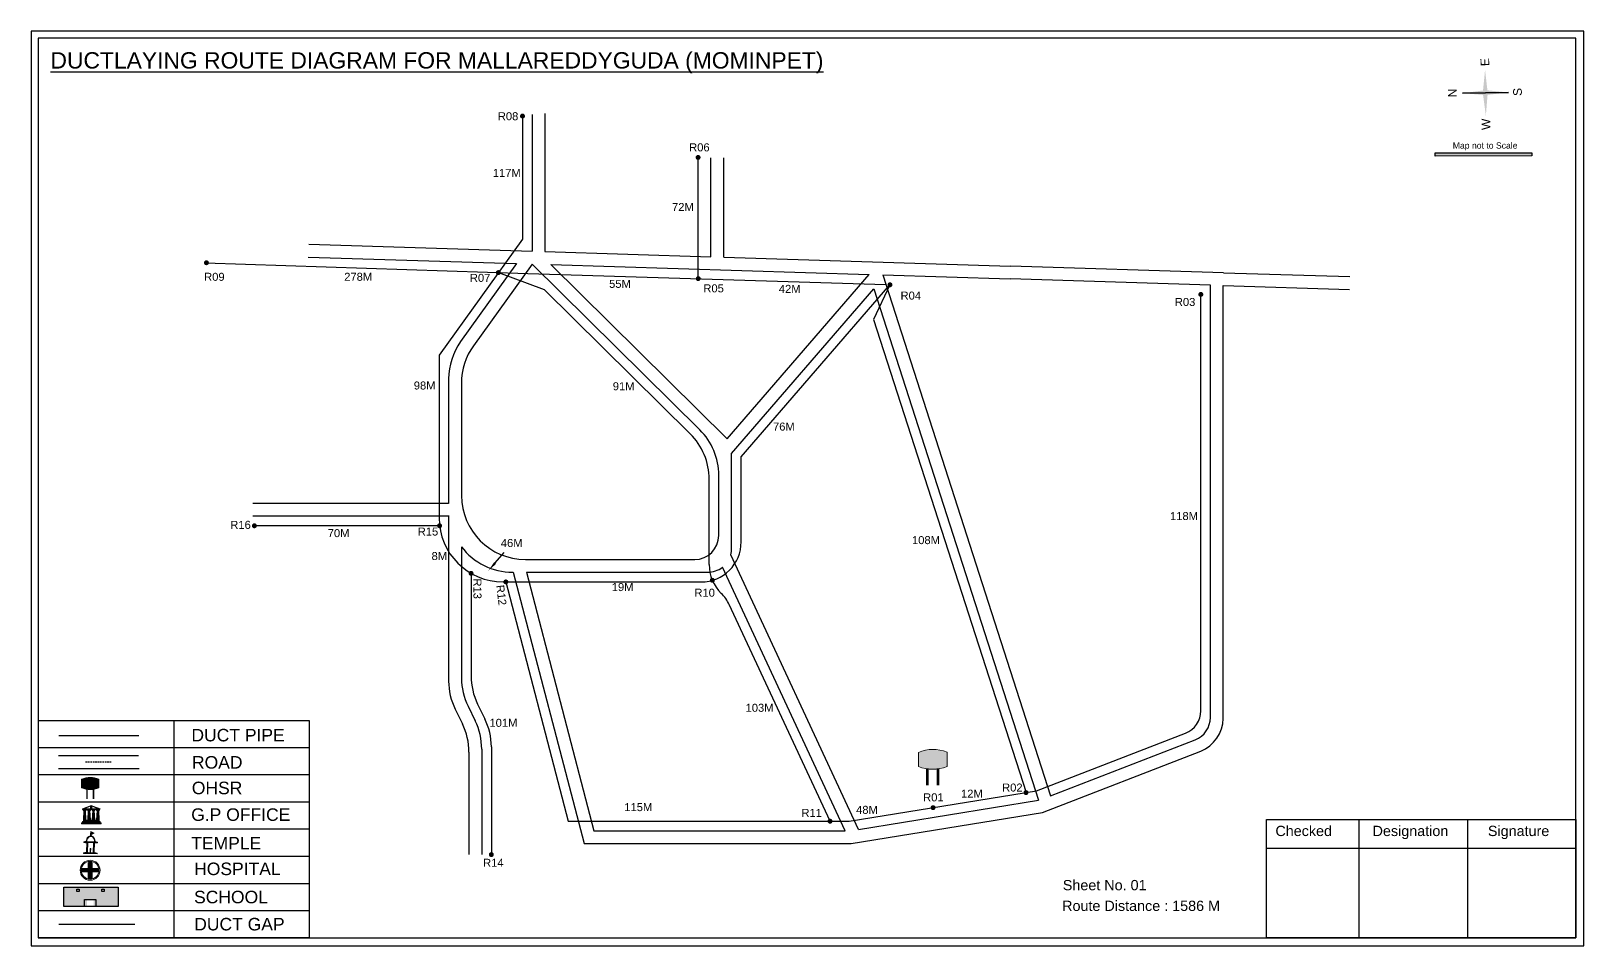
# Model space of a CAD drawing. Header units: inches. Extents: x 438 to 7089, y 302 to 873.
# Drawn here: x 2180 to 3151, y 302 to 873 of the extents above; entities that cross this region are included whole.
import ezdxf

# ---------------------------------------------------------------- set-up
doc = ezdxf.new("R2010")
doc.units = ezdxf.units.IN
doc.header["$MEASUREMENT"] = 0
doc.linetypes.add('DASHEDX2', pattern=[1.5, 1, -0.5])
for name, color, linetype in [('LANDMARK', 7, 'Continuous'), ('OHT', 7, 'Continuous'), ('pipe', 5, 'Continuous')]:
    doc.layers.add(name, color=color, linetype=linetype)
doc.styles.get("Standard").update_dxf_attribs({"font": 'arial.ttf'})

# ---------------------------------------------------------------- blocks, each defined once
blk = doc.blocks.new('OHT')
at = {"linetype": 'Continuous', "lineweight": 0, "true_color": 0x0ffffc}
blk.add_hatch(color=4, dxfattribs=at).paths.add_polyline_path([(0.012, 1), (0, 1, 0.101323), (-0.4, 0.916), (-0.4, 0.525, 0.194075), (0.399, 0.521), (0.399, 0.921, 0.097877)])
at = {"color": 4, "linetype": 'Continuous', "lineweight": 0, "true_color": 0x0ffffc, "flags": 128}
for points in [[(-0.4, 0.525), (-0.4, 0.916)], [(0.399, 0.521), (0.399, 0.921)]]:
    blk.add_lwpolyline(points, dxfattribs=at)
at = {"color": 4, "linetype": 'Continuous', "lineweight": 0, "true_color": 0x0ffffc, "const_width": 0.075, "flags": 128}
for points in [[(-0.15, 0), (-0.15, 0.475)], [(0.15, 0), (0.15, 0.473)]]:
    blk.add_lwpolyline(points, dxfattribs=at)
at = {"color": 4, "linetype": 'Continuous', "lineweight": 0, "true_color": 0x0ffffc}
for centre, radius, start, end in [((0.006, -0.019), 1.019, 67.3109, 113.4711), ((0.004, 1.513), 1.068, 247.7682, 291.7007)]:
    blk.add_arc(centre, radius, start, end, dxfattribs=at)
blk = doc.blocks.new('Government_Office')
at = {"linetype": 'Continuous', "lineweight": 0, "true_color": 0xff0000}
h = blk.add_hatch(color=1, dxfattribs=at)
h.paths.add_polyline_path([(0.44, 0.72), (0.45, 0.75), (0, 0.93), (-0.45, 0.75), (-0.44, 0.72)])
h.paths.add_polyline_path([(0.355, 0.75), (-0.355, 0.75), (0, 0.9)], flags=16)
h.paths.add_polyline_path([(0, 0.778, -1), (0, 0.872, -1)], flags=0)
h = blk.add_hatch(color=1, dxfattribs=at)
edge = h.paths.add_edge_path()
edge.add_arc((0, 0.825), 0.0467, 90, 270)
edge.add_arc((0, 0.825), 0.0467, 270, 450)
for points in [[(-0.5, 0.05), (0.5, 0.05), (0.5, 0), (-0.5, 0)], [(-0.45, 0.075), (-0.45, 0.12), (0.45, 0.12), (0.45, 0.075)], [(-0.4, 0.14), (-0.4, 0.18), (0.4, 0.18), (0.4, 0.14)]]:
    blk.add_hatch(color=1, dxfattribs=at).paths.add_polyline_path(points)
h = blk.add_hatch(color=1, dxfattribs=at)
edge = h.paths.add_edge_path()
edge.add_line((-0.27, 0.195), (-0.295, 0.675))
edge.add_line((-0.295, 0.675), (-0.29, 0.675))
edge.add_arc((-0.278, 0.688), 0.0176, 225.30401, 441.56588)
edge.add_line((-0.275, 0.705), (-0.395, 0.705))
edge.add_arc((-0.392, 0.688), 0.0176, 98.43412, 314.69599)
edge.add_line((-0.38, 0.675), (-0.375, 0.675))
edge.add_line((-0.375, 0.675), (-0.4, 0.195))
edge.add_line((-0.4, 0.195), (-0.27, 0.195))
h = blk.add_hatch(color=1, dxfattribs=at)
edge = h.paths.add_edge_path()
edge.add_line((-0.047, 0.195), (-0.072, 0.675))
edge.add_line((-0.072, 0.675), (-0.067, 0.675))
edge.add_arc((-0.054, 0.688), 0.0176, 225.30401, 441.56588)
edge.add_line((-0.052, 0.705), (-0.172, 0.705))
edge.add_arc((-0.169, 0.688), 0.0176, 98.43412, 314.69599)
edge.add_line((-0.157, 0.675), (-0.152, 0.675))
edge.add_line((-0.152, 0.675), (-0.177, 0.195))
edge.add_line((-0.177, 0.195), (-0.047, 0.195))
h = blk.add_hatch(color=1, dxfattribs=at)
edge = h.paths.add_edge_path()
edge.add_line((0.177, 0.195), (0.152, 0.675))
edge.add_line((0.152, 0.675), (0.157, 0.675))
edge.add_arc((0.169, 0.688), 0.0176, 225.30401, 441.56588)
edge.add_line((0.172, 0.705), (0.052, 0.705))
edge.add_arc((0.054, 0.688), 0.0176, 98.43412, 314.69599)
edge.add_line((0.067, 0.675), (0.072, 0.675))
edge.add_line((0.072, 0.675), (0.047, 0.195))
edge.add_line((0.047, 0.195), (0.177, 0.195))
h = blk.add_hatch(color=1, dxfattribs=at)
edge = h.paths.add_edge_path()
edge.add_line((0.4, 0.195), (0.375, 0.675))
edge.add_line((0.375, 0.675), (0.38, 0.675))
edge.add_arc((0.392, 0.688), 0.0176, 225.30401, 441.56588)
edge.add_line((0.395, 0.705), (0.275, 0.705))
edge.add_arc((0.278, 0.688), 0.0176, 98.43412, 314.69599)
edge.add_line((0.29, 0.675), (0.295, 0.675))
edge.add_line((0.295, 0.675), (0.27, 0.195))
edge.add_line((0.27, 0.195), (0.4, 0.195))
at = {"color": 1, "linetype": 'Continuous', "lineweight": 0, "true_color": 0xff0000, "flags": 128}
for points in [[(-0.45, 0.75), (-0.44, 0.72), (0.44, 0.72), (0.45, 0.75), (0, 0.93)], [(-0.355, 0.75), (0.355, 0.75), (0, 0.9)], [(-0.5, 0.05), (0.5, 0.05), (0.5, 0), (-0.5, 0)], [(-0.45, 0.075), (-0.45, 0.12), (0.45, 0.12), (0.45, 0.075)], [(-0.4, 0.14), (-0.4, 0.18), (0.4, 0.18), (0.4, 0.14)]]:
    blk.add_lwpolyline(points, close=True, dxfattribs=at)
for points in [[(0, 0.872, 1), (0, 0.778, 1)], [(-0.27, 0.195), (-0.295, 0.675), (-0.29, 0.675, 1.379694), (-0.275, 0.705), (-0.395, 0.705, 1.379694), (-0.38, 0.675), (-0.375, 0.675), (-0.4, 0.195)], [(-0.047, 0.195), (-0.072, 0.675), (-0.067, 0.675, 1.379694), (-0.052, 0.705), (-0.172, 0.705, 1.379694), (-0.157, 0.675), (-0.152, 0.675), (-0.177, 0.195)], [(0.177, 0.195), (0.152, 0.675), (0.157, 0.675, 1.379694), (0.172, 0.705), (0.052, 0.705, 1.379694), (0.067, 0.675), (0.072, 0.675), (0.047, 0.195)], [(0.4, 0.195), (0.375, 0.675), (0.38, 0.675, 1.379694), (0.395, 0.705), (0.275, 0.705, 1.379694), (0.29, 0.675), (0.295, 0.675), (0.27, 0.195)]]:
    blk.add_lwpolyline(points, format="xyb", close=True, dxfattribs=at)
blk = doc.blocks.new('Temple')
at = {"linetype": 'Continuous', "lineweight": 0, "true_color": 0xff0000}
h = blk.add_hatch(color=1, dxfattribs=at)
edge = h.paths.add_edge_path()
edge.add_line((0.175, 0.49), (0.225, 0.49))
edge.add_line((0.225, 0.49), (0.225, 0.497))
edge.add_line((0.225, 0.497), (0.307, 0.497))
edge.add_line((0.307, 0.497), (0.307, 0.533))
edge.add_line((0.307, 0.533), (0.257, 0.533))
edge.add_line((0.257, 0.533), (0.257, 0.54))
edge.add_line((0.257, 0.54), (0.2, 0.54))
edge.add_spline(control_points=[(0.2, 0.54), (0.2, 0.589), (0.19, 0.638), (0.142, 0.743), (0.092, 0.79), (0.027, 0.805), (0.02, 0.806), (0.012, 0.806)], knot_values=[4.712389, 4.712389, 4.712389, 4.712389, 5.278166, 5.278166, 6.117402, 6.117402, 6.223801, 6.223801, 6.223801, 6.223801], degree=3, periodic=0)
edge.add_line((0.012, 0.806), (0.012, 0.79))
edge.add_line((0.012, 0.79), (-0.012, 0.79))
edge.add_line((-0.012, 0.79), (-0.012, 0.806))
edge.add_spline(control_points=[(-0.012, 0.806), (-0.055, 0.802), (-0.096, 0.781), (-0.171, 0.699), (-0.197, 0.628), (-0.2, 0.55), (-0.2, 0.545), (-0.2, 0.54)], knot_values=[6.343965, 6.343965, 6.343965, 6.343965, 6.956638, 6.956638, 7.795874, 7.795874, 7.853982, 7.853982, 7.853982, 7.853982], degree=3, periodic=0)
edge.add_line((-0.2, 0.54), (-0.257, 0.54))
edge.add_line((-0.257, 0.54), (-0.257, 0.533))
edge.add_line((-0.257, 0.533), (-0.307, 0.533))
edge.add_line((-0.307, 0.533), (-0.307, 0.497))
edge.add_line((-0.307, 0.497), (-0.225, 0.497))
edge.add_line((-0.225, 0.497), (-0.225, 0.49))
edge.add_line((-0.225, 0.49), (-0.175, 0.49))
edge.add_line((-0.175, 0.49), (-0.175, 0.07))
edge.add_arc((-0.205, 0.07), 0.03, -90, 0, ccw=False)
edge.add_line((-0.205, 0.04), (-0.257, 0.04))
edge.add_line((-0.257, 0.04), (-0.257, 0.033))
edge.add_line((-0.257, 0.033), (-0.307, 0.033))
edge.add_line((-0.307, 0.033), (-0.307, 0))
edge.add_line((-0.307, 0), (0.307, 0))
edge.add_line((0.307, 0), (0.307, 0.033))
edge.add_line((0.307, 0.033), (0.257, 0.033))
edge.add_line((0.257, 0.033), (0.257, 0.04))
edge.add_line((0.257, 0.04), (0.205, 0.04))
edge.add_arc((0.205, 0.07), 0.03, 180, 270, ccw=False)
edge.add_line((0.175, 0.07), (0.175, 0.49))
h.paths.add_polyline_path([(0.125, 0.07, -0.414214), (0.095, 0.04), (0.05, 0.04), (0.05, 0.033), (-0.05, 0.033), (-0.05, 0.04), (-0.095, 0.04, -0.414214), (-0.125, 0.07), (-0.125, 0.497), (0.125, 0.497)], flags=16)
edge = h.paths.add_edge_path(flags=16)
edge.add_ellipse((0, 0.54), major_axis=(0, 0.242), ratio=0.722808, start_angle=270, end_angle=450, ccw=False)
edge.add_line((0.175, 0.54), (-0.175, 0.54))
h.paths.add_polyline_path([(0.012, 0.23), (0.012, 0.07), (-0.012, 0.07), (-0.012, 0.23)], flags=0)
h = blk.add_hatch(color=1, dxfattribs=at)
edge = h.paths.add_edge_path()
edge.add_line((0.012, 0.857), (0, 0.85))
edge.add_line((0, 0.85), (-0.003, 0.925))
edge.add_line((-0.003, 0.925), (-0.012, 0.925))
edge.add_line((-0.012, 0.925), (-0.012, 0.806))
edge.add_spline(control_points=[(-0.012, 0.806), (-0.004, 0.807), (0.004, 0.807), (0.012, 0.806)], knot_values=[6.223801, 6.223801, 6.223801, 6.223801, 6.343965, 6.343965, 6.343965, 6.343965], degree=3, periodic=0)
edge.add_line((0.012, 0.806), (0.012, 0.857))
h = blk.add_hatch(color=1, dxfattribs=at)
edge = h.paths.add_edge_path()
edge.add_line((0.012, 0.79), (0.012, 0.806))
edge.add_spline(control_points=[(0.012, 0.806), (0.004, 0.807), (-0.004, 0.807), (-0.012, 0.806)], knot_values=[6.223801, 6.223801, 6.223801, 6.223801, 6.343965, 6.343965, 6.343965, 6.343965], degree=3, periodic=0)
edge.add_line((-0.012, 0.806), (-0.012, 0.79))
edge.add_line((-0.012, 0.79), (0.012, 0.79))
at = {"linetype": 'Continuous', "lineweight": 0, "true_color": 0xe66000}
blk.add_hatch(color=32, dxfattribs=at).paths.add_polyline_path([(-0.006, 1), (0.147, 0.931), (0, 0.85)])
at = {"color": 1, "linetype": 'Continuous', "lineweight": 0, "true_color": 0xff0000, "flags": 128}
for points in [[(0.012, 0.925), (-0.012, 0.925), (-0.012, 0.79), (0.012, 0.79)], [(0.012, 0.23), (-0.012, 0.23), (-0.012, 0.07), (0.012, 0.07)]]:
    blk.add_lwpolyline(points, close=True, dxfattribs=at)
at = {"color": 32, "linetype": 'Continuous', "lineweight": 0, "true_color": 0xe66000, "flags": 128}
blk.add_lwpolyline([(-0.006, 1), (0.147, 0.931), (0, 0.85), (-0.006, 1)], dxfattribs=at)
at = {"color": 1, "linetype": 'Continuous', "lineweight": 0, "true_color": 0xff0000, "flags": 128}
blk.add_lwpolyline([(0.2, 0.54), (0.257, 0.54), (0.257, 0.533), (0.307, 0.533), (0.307, 0.497), (0.225, 0.497), (0.225, 0.49), (0.175, 0.49), (0.175, 0.07, 0.414214), (0.205, 0.04), (0.257, 0.04), (0.257, 0.033), (0.307, 0.033), (0.307, 0), (-0.307, 0), (-0.307, 0.033), (-0.257, 0.033), (-0.257, 0.04), (-0.205, 0.04, 0.414214), (-0.175, 0.07), (-0.175, 0.49), (-0.225, 0.49), (-0.225, 0.497), (-0.307, 0.497), (-0.307, 0.533), (-0.257, 0.533), (-0.257, 0.54), (-0.2, 0.54)], format="xyb", dxfattribs=at)
blk.add_lwpolyline([(-0.175, 0.54), (0.175, 0.54)], dxfattribs=at)
blk.add_lwpolyline([(0.125, 0.497), (0.125, 0.07, -0.414214), (0.095, 0.04), (0.05, 0.04), (0.05, 0.033), (-0.05, 0.033), (-0.05, 0.04), (-0.095, 0.04, -0.414214), (-0.125, 0.07), (-0.125, 0.497)], format="xyb", close=True, dxfattribs=at)
at = {"color": 1, "linetype": 'Continuous', "lineweight": 0, "true_color": 0xff0000}
blk.add_ellipse((0, 0.54), major_axis=(0, 0.242), ratio=0.722808, start_param=4.712389, end_param=7.853982, dxfattribs=at)
blk.add_open_spline([(0.2, 0.54), (0.2, 0.589), (0.19, 0.638), (0.142, 0.743), (0.092, 0.79), (-0.023, 0.816), (-0.085, 0.794), (-0.171, 0.699), (-0.197, 0.628), (-0.2, 0.55), (-0.2, 0.545), (-0.2, 0.54)], degree=3, knots=[4.712389, 4.712389, 4.712389, 4.712389, 5.278166, 5.278166, 6.117402, 6.117402, 6.956638, 6.956638, 7.795874, 7.795874, 7.853982, 7.853982, 7.853982, 7.853982], dxfattribs=at)
blk = doc.blocks.new('*U5')
at = {"color": 0, "linetype": 'DASHEDX2', "transparency": 16777216}
blk.add_line((-8.22, 0), (8.01, 0), dxfattribs=at)
blk = doc.blocks.new('Hospital')
at = {"linetype": 'Continuous', "lineweight": 0, "true_color": 0x000000}
h = blk.add_hatch(color=18, dxfattribs=at)
h.paths.add_polyline_path([(-0.5, 0, 1), (0.5, 0, 1)])
h.paths.add_polyline_path([(0.446, 0, -1), (-0.446, 0, -1)], flags=16)
at = {"linetype": 'Continuous', "true_color": 0xff0000}
blk.add_hatch(color=1, dxfattribs=at).paths.add_polyline_path([(-0.394, 0.08), (-0.08, 0.08), (-0.08, 0.394), (0.08, 0.394), (0.08, 0.08), (0.394, 0.08), (0.394, -0.08), (0.08, -0.08), (0.08, -0.394), (-0.08, -0.394), (-0.08, -0.08), (-0.394, -0.08)])
at = {"color": 1, "linetype": 'Continuous', "true_color": 0xff0000, "flags": 128}
blk.add_lwpolyline([(-0.394, 0.08), (-0.08, 0.08), (-0.08, 0.394), (0.08, 0.394), (0.08, 0.08), (0.394, 0.08), (0.394, -0.08), (0.08, -0.08), (0.08, -0.394), (-0.08, -0.394), (-0.08, -0.08), (-0.394, -0.08)], close=True, dxfattribs=at)
at = {"color": 18, "linetype": 'Continuous', "lineweight": 0, "true_color": 0x000000}
for radius in [0.5, 0.446]:
    blk.add_circle((0, 0), radius, dxfattribs=at)

msp = doc.modelspace()

# ---------------------------------------------------------------- hatches: boundary and pattern name
at = {"ltscale": 0.5}
h = msp.add_hatch(color=5, dxfattribs=at)
h.dxf.hatch_style = 1
h.paths.add_polyline_path([(2489.12, 820.1, 1), (2486, 820.1, 1)])
h = msp.add_hatch(color=5, dxfattribs=at)
h.dxf.hatch_style = 1
h.paths.add_polyline_path([(2598.85, 794.25, 1), (2595.73, 794.25, 1)])
at = {"true_color": 0x0093dd}
h = msp.add_hatch(color=142, dxfattribs=at)
h.dxf.hatch_style = 1
h.paths.add_polyline_path([(3057.7, 797.07), (3057.7, 795.06), (3118.2, 795.2), (3118.2, 797.21)])
at = {"ltscale": 0.5}
h = msp.add_hatch(color=5, dxfattribs=at)
h.dxf.hatch_style = 1
h.paths.add_polyline_path([(2291.62, 728.46, 1), (2288.5, 728.46, 1)])
h = msp.add_hatch(color=5, dxfattribs=at)
h.dxf.hatch_style = 1
h.paths.add_polyline_path([(2474.02, 722.29, 1), (2470.9, 722.29, 1)])
h = msp.add_hatch(color=5, dxfattribs=at)
h.dxf.hatch_style = 1
h.paths.add_polyline_path([(2598.91, 718.54, 1), (2595.8, 718.54, 1)])
h = msp.add_hatch(color=5, dxfattribs=at)
h.dxf.hatch_style = 1
h.paths.add_polyline_path([(2718.72, 714.69, 1), (2715.6, 714.69, 1)])
h = msp.add_hatch(color=5, dxfattribs=at)
h.dxf.hatch_style = 1
h.paths.add_polyline_path([(2912.94, 708.66, 1), (2909.82, 708.66, 1)])
h = msp.add_hatch(color=5, dxfattribs=at)
h.dxf.hatch_style = 1
h.paths.add_polyline_path([(2321.61, 564.09, 1), (2318.49, 564.09, 1)])
h = msp.add_hatch(color=5, dxfattribs=at)
h.dxf.hatch_style = 1
h.paths.add_polyline_path([(2437.29, 564.09, 1), (2434.17, 564.09, 1)])
h = msp.add_hatch(color=5, dxfattribs=at)
h.dxf.hatch_style = 1
h.paths.add_polyline_path([(2456.98, 534.39, 1), (2453.86, 534.39, 1)])
h = msp.add_hatch(color=5, dxfattribs=at)
h.dxf.hatch_style = 1
h.paths.add_polyline_path([(2478.7, 529.03, 1), (2475.59, 529.03, 1)])
h = msp.add_hatch(color=5, dxfattribs=at)
h.dxf.hatch_style = 1
h.paths.add_polyline_path([(2607.74, 530.03, 1), (2604.62, 530.03, 1)])
h = msp.add_hatch(color=5, dxfattribs=at)
h.dxf.hatch_style = 1
h.paths.add_polyline_path([(2803.71, 397.36, 1), (2800.59, 397.36, 1)])
h = msp.add_hatch(color=5, dxfattribs=at)
h.dxf.hatch_style = 1
h.paths.add_polyline_path([(2745.62, 387.96, 1), (2742.51, 387.96, 1)])
h = msp.add_hatch(color=5, dxfattribs=at)
h.dxf.hatch_style = 1
h.paths.add_polyline_path([(2681.27, 379.49, 1), (2678.15, 379.49, 1)])
h = msp.add_hatch(color=5, dxfattribs=at)
h.dxf.hatch_style = 1
h.paths.add_polyline_path([(2469.65, 358.63, 1), (2466.54, 358.63, 1)])
at = {"true_color": 0xc8c92d}
h = msp.add_hatch(color=52, dxfattribs=at)
h.dxf.hatch_style = 1
h.paths.add_polyline_path([(2207.71, 338.26), (2200.99, 338.26), (2200.99, 326.17), (2207.71, 326.17)])
h.paths.add_polyline_path([(2234.79, 338.26), (2228.07, 338.26), (2228.07, 326.17), (2234.79, 326.17)])
at = {"true_color": 0x293189}
h = msp.add_hatch(color=177, dxfattribs=at)
h.dxf.hatch_style = 1
h.paths.add_polyline_path([(2228.07, 338.26), (2207.71, 338.26), (2207.71, 326.17), (2215.35, 326.17), (2215.35, 330.13), (2219.55, 330.13), (2219.55, 326.17), (2228.07, 326.17)])
h.paths.add_polyline_path([(2210.61, 335.56), (2209.12, 335.56), (2209.12, 336.94), (2210.61, 336.94)], flags=16)
h.paths.add_polyline_path([(2224.65, 335.56), (2224.65, 336.94), (2226.15, 336.94), (2226.15, 335.56)], flags=16)

# ---------------------------------------------------------------- linework, layer by layer
for p, q in [((3103.55, 834.9), (3074.89, 834.4)), ((3074.89, 834.4), (3103.55, 834.9)), ((3103.55, 834.9), (3074.89, 834.4)), ((3089.25, 834.65), (3103.55, 834.9)), ((2493.53, 821.19), (2493.53, 735.64)), ((2501.53, 821.76), (2501.53, 735.39)), ((2353.97, 739.97), (2493.53, 735.64)), ((2353.73, 731.98), (2483.9, 727.94)), ((2483.9, 727.94), (2448.92, 679.18)), ((2487.53, 735.83), (2487.53, 735.64)), ((2501.53, 735.39), (2605.31, 732.17)), ((2613.31, 731.92), (2792.56, 726.36)), ((2493.53, 727.64), (2456.92, 676.6)), ((2598.3, 624.08), (2493.53, 727.64)), ((2505.28, 727.27), (2704.19, 721.1)), ((2615.42, 618.4), (2505.28, 727.27)), ((2615.42, 618.4), (2704.19, 721.1)), ((2712.68, 720.83), (2792.32, 718.36)), ((2712.68, 720.83), (2817.5, 395.38)), ((2917.38, 714.48), (2792.32, 718.36)), ((2925.63, 722.23), (2792.56, 726.36)), ((2925.63, 722.23), (3004.47, 719.78)), ((2618.18, 609.36), (2707.06, 712.18)), ((2707.06, 712.18), (2810.01, 392.56)), ((2917.38, 444.38), (2917.38, 714.48)), ((2925.38, 443.72), (2925.38, 714.23)), ((2925.38, 714.23), (3004.23, 711.78)), ((2441.42, 655.86), (2441.42, 578.09)), ((2449.42, 653.29), (2449.42, 583.03)), ((2618.18, 550.03), (2618.18, 609.36)), ((2610.18, 558.03), (2610.18, 595.63)), ((2441.42, 578.09), (2319.04, 578.09)), ((2441.73, 570.09), (2319.04, 570.09)), ((2441.42, 570.09), (2441.42, 543.03)), ((2449.42, 551.03), (2449.42, 468.94)), ((2470.45, 540.84), (2476.14, 547.36)), ((2697.55, 374.35), (2617.62, 545.99)), ((2441.42, 543.03), (2441.42, 467.09)), ((2481.42, 535.03), (2481.78, 535.03)), ((2481.78, 535.03), (2526.03, 365.49)), ((2489.42, 543.03), (2595.18, 543.03)), ((2490.05, 535.03), (2603.18, 535.03)), ((2490.05, 535.03), (2532.21, 373.49)), ((2689.12, 373.49), (2612.42, 538.22)), ((2445.51, 449.47), (2450, 440.31)), ((2453.51, 451.33), (2458, 442.17)), ((2184.99, 442.28), (2184.99, 307.98)), ((2269.75, 442.28), (2269.75, 306.66)), ((2817.5, 395.38), (2907.81, 430.39)), ((2354.51, 425.33), (2184.99, 425.33)), ((2197.69, 420.65), (2247.7, 420.65)), ((2454.09, 422.69), (2454.09, 358.63)), ((2462.09, 424.55), (2462.09, 358.63)), ((2812.49, 384.85), (2911.31, 423.17)), ((2354.51, 408.38), (2184.99, 408.38)), ((2197.69, 412.45), (2247.96, 412.45)), ((2354.51, 391.42), (2184.99, 391.42)), ((2697.55, 374.35), (2810.01, 392.56)), ((2692.85, 365.49), (2812.49, 384.85)), ((2354.51, 374.47), (2184.99, 374.47)), ((2532.21, 373.49), (2689.12, 373.49)), ((2526.03, 365.49), (2692.85, 365.49)), ((2354.51, 357.52), (2184.99, 357.52)), ((2184.99, 340.57), (2354.51, 340.57)), ((2184.99, 323.61), (2354.51, 323.61)), ((2184.98, 307.72), (2184.98, 306.67)), ((2184.99, 307.98), (2184.99, 306.66)), ((2354.51, 306.66), (2184.99, 306.66))]:
    msp.add_line(p, q)
at = {"color": 1}
msp.add_line((3074.89, 834.4), (3089.23, 834.65), dxfattribs=at)
at = {"color": 5}
for p, q in [((2472.49, 722.32), (2501.09, 711.73)), ((2717.16, 714.69), (2706.92, 693.05))]:
    msp.add_line(p, q, dxfattribs=at)
at = {"color": 242, "true_color": 0xcd2027}
for p, q in [((3010.18, 380.61), (3010.18, 306.61)), ((3077.98, 380.61), (3077.98, 306.61)), ((2952.45, 362.69), (3145.62, 362.69))]:
    msp.add_line(p, q, dxfattribs=at)
for points in [[(2180.5, 873.24), (2180.5, 301.54), (3150.75, 301.54), (3150.75, 873.24)], [(2184.98, 868.87), (2184.98, 306.67), (3145.62, 306.67), (3145.62, 868.87)], [(2234.87, 338.26), (2234.87, 326.17), (2200.99, 326.17), (2200.99, 338.26)], [(2210.61, 336.94), (2210.61, 335.56), (2209.12, 335.56), (2209.12, 336.94)], [(2224.65, 335.56), (2224.65, 336.94), (2226.15, 336.94), (2226.15, 335.56)]]:
    msp.add_lwpolyline(points, close=True)
at = {"color": 142, "true_color": 0x0093dd}
msp.add_lwpolyline([(3118.21, 795.2), (3057.7, 795.06), (3057.7, 797.07), (3118.2, 797.21), (3118.2, 795.2)], dxfattribs=at)
for points in [[(2354.51, 306.66), (2354.51, 442.28), (2184.99, 442.28)], [(2213.9, 326.17), (2213.9, 330.64), (2221.01, 330.64), (2221.01, 326.17)]]:
    msp.add_lwpolyline(points)
at = {"color": 242, "true_color": 0xcd2027}
msp.add_lwpolyline([(3145.62, 306.61), (2952.45, 306.61), (2952.45, 380.61), (3145.62, 380.61)], close=True, dxfattribs=at)
for centre, radius, start, end in [((2481.42, 655.86), 40, 144.34477, 180), ((2489.42, 653.29), 40, 144.34477, 180), ((2570.18, 595.63), 40, 0, 45.33333), ((2489.42, 583.03), 40, 180, 270), ((2595.18, 558.03), 15, 270, 0), ((2481.42, 575.03), 40, 216.8699, 270), ((2603.18, 550.03), 15, 344.37949, 0), ((2603.18, 550.03), 15, 270, 308.03392), ((2481.42, 467.09), 40, 180, 206.13548), ((2489.42, 468.94), 40, 180, 206.13548), ((2414.09, 422.69), 40, 0, 26.13548), ((2422.09, 424.55), 40, 0, 26.13548), ((2902.38, 444.38), 15, 291.1934, 0), ((2902.38, 444.38), 23.01, 292.83292, 358.36048)]:
    msp.add_arc(centre, radius, start, end)
for points in [[(3090.63, 834.69), (3087.56, 834.63), (3088.97, 848.98)], [(3090.63, 834.69), (3087.56, 834.63), (3088.97, 848.98)], [(3090.64, 834.69), (3087.56, 834.63), (3089.47, 820.32)], [(3090.64, 834.69), (3087.56, 834.63), (3089.47, 820.32)], [(3089.26, 833.24), (3089.2, 836.31), (3103.55, 834.9)], [(3089.26, 833.24), (3089.2, 836.31), (3103.55, 834.9)], [(2471.05, 540.32), (2469.85, 541.36), (2466.13, 535.89)]]:
    msp.add_solid(points)
at = {"color": 1}
msp.add_solid([(3089.26, 833.23), (3089.2, 836.31), (3074.89, 834.4)], dxfattribs=at)
msp.add_solid([(3089.26, 833.23), (3089.2, 836.31), (3074.89, 834.4)], dxfattribs=at)
at = {"layer": 'OHT', "color": 5}
msp.add_line((2197.87, 433.05), (2247.89, 433.05), dxfattribs=at)
at = {"layer": 'OHT', "color": 1}
msp.add_line((2197.87, 315.13), (2245.39, 315.13), dxfattribs=at)
at = {"layer": 'pipe'}
for p, q in [((2487.53, 820.56), (2487.53, 743.29)), ((2597.31, 718.41), (2597.31, 793.99)), ((2487.53, 743.29), (2435.42, 670.65)), ((2289.27, 728.39), (2490.99, 721.71)), ((2490.99, 721.71), (2714.63, 714.77)), ((2592.3, 621.58), (2501.09, 711.73)), ((2624.18, 607.13), (2717.16, 714.69)), ((2911.38, 448.49), (2911.38, 708.66)), ((2706.92, 693.05), (2802.15, 397.36)), ((2435.42, 670.65), (2435.42, 569.03)), ((2624.18, 554.03), (2624.18, 607.13)), ((2604.18, 539.84), (2604.18, 593.13)), ((2435.42, 564.09), (2319.04, 564.09)), ((2455.42, 534.39), (2455.42, 470.34)), ((2475.42, 529.03), (2491.61, 529.03)), ((2477.14, 529.03), (2516.17, 379.49)), ((2490.05, 529.03), (2599.18, 529.03)), ((2679.71, 379.49), (2616.69, 514.83)), ((2459.51, 452.72), (2464, 443.56)), ((2808.8, 398.44), (2901.81, 434.5)), ((2468.09, 425.94), (2468.09, 358.63)), ((2691.72, 379.49), (2808.8, 398.44)), ((2516.17, 379.49), (2691.72, 379.49))]:
    msp.add_line(p, q, dxfattribs=at)
at = {"layer": 'pipe', "color": 0}
for p, q in [((2605.31, 732.17), (2605.31, 793.99)), ((2613.31, 731.92), (2613.31, 793.99))]:
    msp.add_line(p, q, dxfattribs=at)
at = {"layer": 'pipe'}
for centre, radius, start, end in [((2564.18, 593.13), 40, 0, 45.33333), ((2475.42, 569.03), 40, 180, 270), ((2599.18, 554.03), 25, 270, 0), ((2629.21, 539.84), 25.03, 180.01299, 225.85069), ((2594.03, 504.27), 25, 24.96862, 44.78545), ((2495.42, 470.34), 40, 180, 206.13548), ((2896.38, 448.49), 15, 291.1934, 0), ((2428.09, 425.94), 40, 0, 26.13548)]:
    msp.add_arc(centre, radius, start, end, dxfattribs=at)

# ---------------------------------------------------------------- block references
at = {"linetype": 'DASHEDX2'}
msp.add_blockref('*U5', (2222.76, 416.55), dxfattribs=at)
at = {"layer": 'LANDMARK'}
for name, p, xscale, yscale, zscale in [('Government_Office', (2218.14, 377.9), 12.34005102839377, 12.34005102839377, 12.34005102839377), ('Hospital', (2217.39, 348.84), 12.4453149572594, 12.4453149572594, 12.4453149572594)]:
    msp.add_blockref(name, p, dxfattribs=dict(at, xscale=xscale, yscale=yscale, zscale=zscale))
at = {"layer": 'LANDMARK', "xscale": 13.76073263944961, "yscale": 13.76073263944961, "zscale": 13.76073263944961, "rotation": 358.3713438591284}
msp.add_blockref('Temple', (2217.52, 359.23), dxfattribs=at)
at = {"layer": 'OHT'}
for p, xscale, yscale, zscale in [((2743.86, 401.94), 22.41341502807723, 22.41341502807723, 22.41341502807723), ((2217.49, 393.27), 13.57256798922454, 13.57256798922454, 13.57256798922454)]:
    msp.add_blockref('OHT', p, dxfattribs=dict(at, xscale=xscale, yscale=yscale, zscale=zscale))

# ---------------------------------------------------------------- texts
at = {"color": 242, "true_color": 0xcd2027}
msp.add_text('%%UDUCTLAYING ROUTE DIAGRAM FOR MALLAREDDYGUDA (MOMINPET)', height=10.2188, dxfattribs=at).set_placement((2192.63, 849.82))
for s, height, rotation, p in [('E', 5.4, 91.00631, (3091.59, 851.35)), ('N', 5.4, 91.00631, (3071.33, 831.89)), ('S', 5.4, 91.00631, (3111.97, 832.7)), ('W', 5.4, 91.00631, (3092.29, 811.46)), ('R13', 5, 270, (2456.93, 531.19)), ('R12', 5, 277.50475, (2471.04, 526.8))]:
    msp.add_text(s, height=height, rotation=rotation).set_placement(p)
for s, height, p in [('R08', 5, (2472.13, 817.52)), ('R06', 5, (2591.68, 798.08)), ('Map not to Scale', 3.8612, (3068.79, 799.8)), ('117M', 5, (2468.98, 782.08)), ('72M', 5, (2580.97, 760.8)), ('R09', 5, (2288.62, 717.18)), ('278M', 5, (2376.17, 717.19)), ('R07', 5, (2454.67, 716.51)), ('55M', 5, (2541.67, 712.78)), ('R05', 5, (2600.55, 709.96)), ('42M', 5, (2647.71, 709.62)), ('R04', 5, (2723.77, 705.44)), ('R03', 5, (2895.15, 701.45)), ('98M', 5, (2419.63, 649.26)), ('91M', 5, (2543.98, 648.79)), ('76M', 5, (2644.06, 623.58)), ('118M', 5, (2892.12, 567.68)), ('R16', 5, (2304.98, 562.18)), ('R15', 5, (2422.09, 557.99)), ('70M', 5, (2365.86, 557)), ('46M', 5, (2474.02, 550.84)), ('108M', 5, (2730.91, 552.64)), ('8M', 5, (2430.74, 542.69)), ('19M', 5, (2543.31, 523.3)), ('R10', 5, (2594.96, 519.77)), ('103M', 5, (2626.94, 447.87)), ('DUCT PIPE', 7.824, (2280.7, 429.37)), ('101M', 5, (2466.91, 438.48)), ('ROAD ', 7.824, (2281.03, 412.36)), ('OHSR', 7.824, (2280.93, 396.37)), ('12M', 5, (2761.54, 394.18)), ('R02', 5, (2787.2, 398.03)), ('115M', 5, (2551.17, 385.79)), ('48M', 5, (2695.99, 384.09)), ('R01', 5, (2737.86, 391.9)), ('G.P OFFICE', 7.824, (2280.57, 379.7)), ('R11', 5, (2661.8, 382.21)), ('TEMPLE', 7.824, (2280.57, 361.82)), ('Checked', 6.416, (2957.98, 370.21)), ('Designation', 6.4157, (3018.69, 370.21)), ('Signature', 6.416, (3090.74, 370.21)), ('HOSPITAL', 7.824, (2282.39, 345.81)), ('R14', 5, (2462.91, 351.02)), ('Sheet No. 01', 6.4157, (2825.15, 336.35)), ('SCHOOL', 7.824, (2282.33, 328.19)), ('Route Distance : 1586 M', 6.4157, (2824.74, 323.41)), ('DUCT GAP', 7.824, (2282.44, 311.24))]:
    msp.add_text(s, height=height).set_placement(p)

doc.saveas('drawing.dxf')
